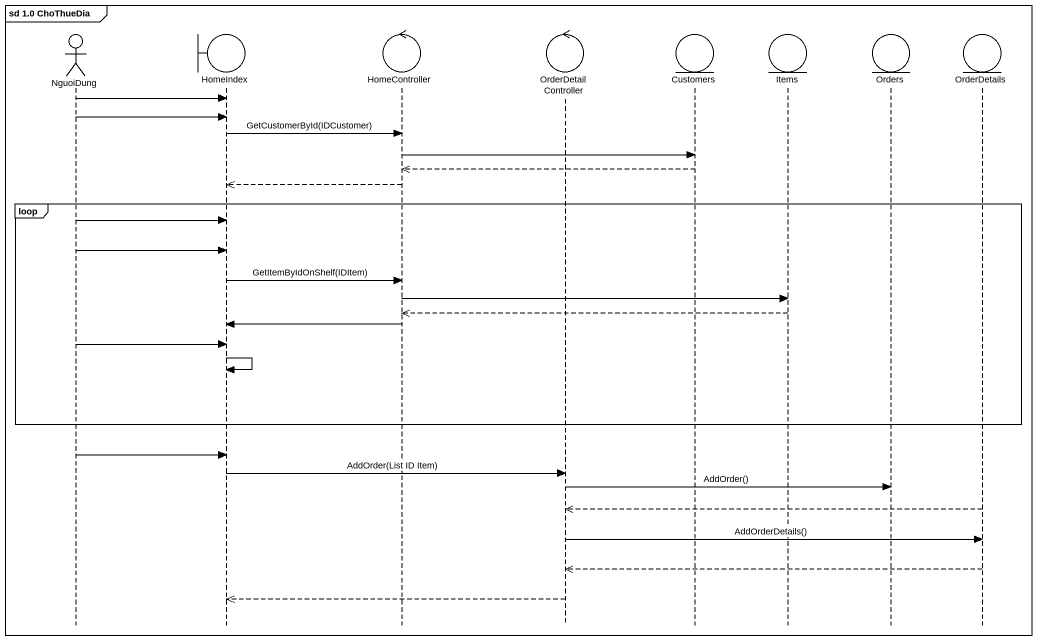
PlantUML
@startuml
mainframe sd 1.0 ChoThueDia
hide footbox
actor NguoiDung
boundary HomeIndex
control HomeController
control OrderDetailController
entity Customers
entity Items
entity Orders
entity OrderDetails

NguoiDung -> HomeIndex
NguoiDung -> HomeIndex
HomeIndex -> HomeController : GetCustomerById(IDCustomer)
HomeController -> Customers
Customers -->> HomeController
HomeController -->> HomeIndex
loop
  NguoiDung -> HomeIndex
  NguoiDung -> HomeIndex
  HomeIndex -> HomeController : GetItemByIdOnShelf(IDItem)
  HomeController -> Items
  Items -->> HomeController
  HomeController -> HomeIndex
  NguoiDung -> HomeIndex
  HomeIndex -> HomeIndex
end
NguoiDung -> HomeIndex
HomeIndex -> OrderDetailController : AddOrder(List ID Item)
OrderDetailController -> Orders : AddOrder()
OrderDetails -->> OrderDetailController
OrderDetailController -> OrderDetails : AddOrderDetails()
OrderDetails -->> OrderDetailController
OrderDetailController -->> HomeIndex
@enduml
